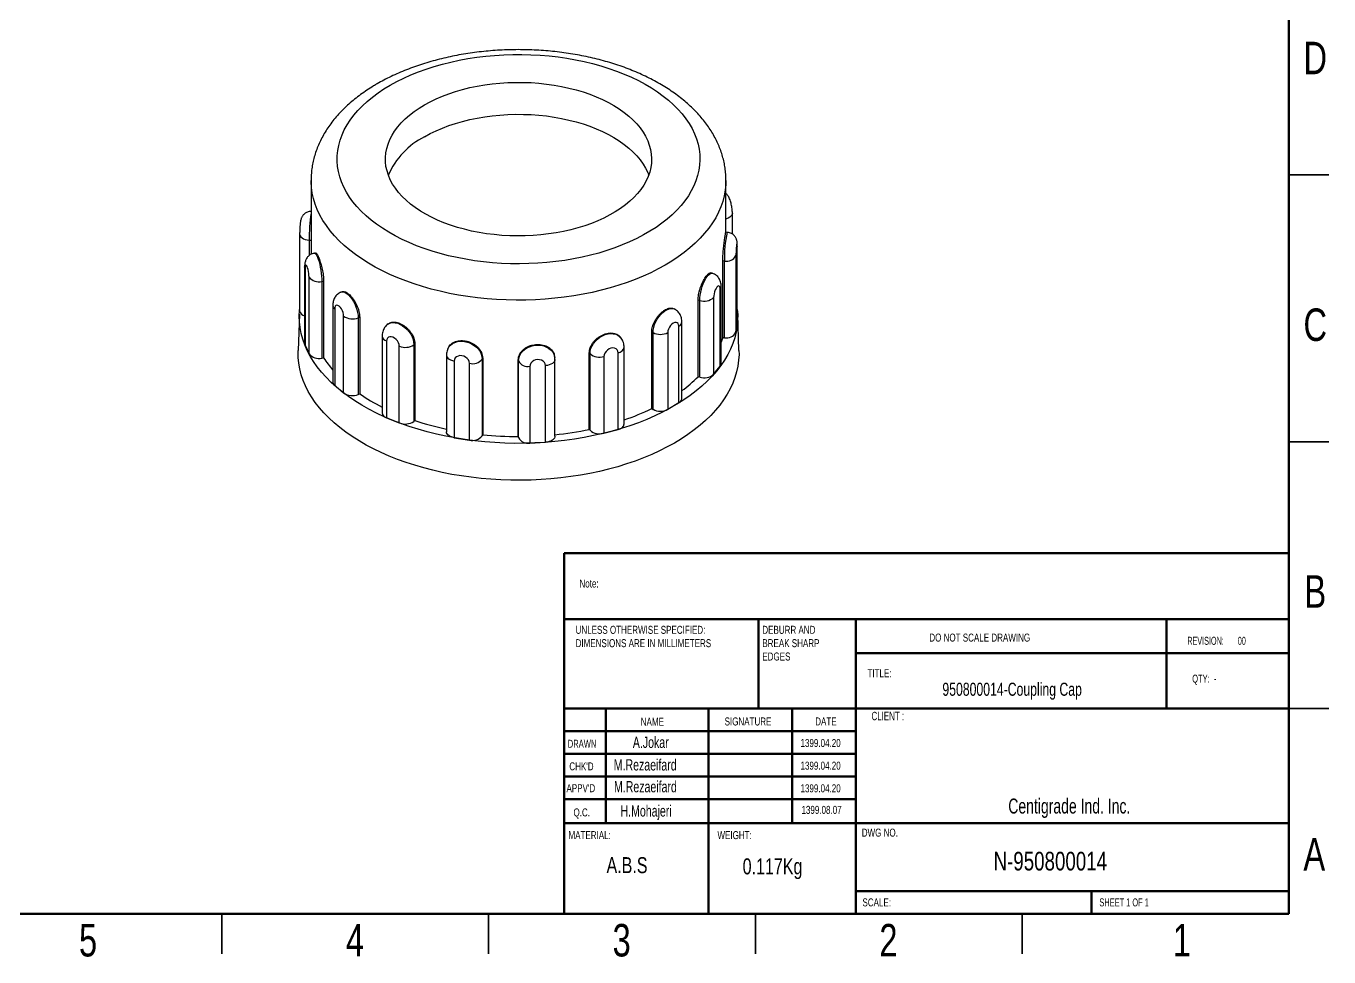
# Model space of a CAD drawing. Header units: millimetres. Extents: x 1664 to 1961, y 613 to 823.
# Drawn here: x 1786.6 to 1961.4, y 612.6 to 737.5 of the extents above; entities that cross this region are included whole.
import ezdxf

# ---------------------------------------------------------------- set-up
doc = ezdxf.new("R2010")
doc.units = ezdxf.units.MM
doc.styles.add('SLDTEXTSTYLE0', font='TXT', dxfattribs={"width": 0.75})
doc.styles.add('SLDTEXTSTYLE1', font='TXT', dxfattribs={"width": 0.686449})
doc.styles.add('SLDTEXTSTYLE2', font='TXT', dxfattribs={"width": 0.652778})
doc.styles.add('SLDTEXTSTYLE3', font='TXT', dxfattribs={"width": 0.692308})
doc.styles.add('SLDTEXTSTYLE4', font='TXT', dxfattribs={"width": 0.7})
doc.styles.add('SLDTEXTSTYLE5', font='TXT', dxfattribs={"width": 0.678571})

# ---------------------------------------------------------------- blocks, each defined once
blk = doc.blocks.new('SW_NOTE_62')
at = {"color": 0, "linetype": 'Continuous', "lineweight": 0, "char_height": 1.5, "attachment_point": 1, "style": 'SLDTEXTSTYLE0'}
for s, insert in [('UNLESS OTHERWISE SPECIFIED:', (0, 1.93)), ('DIMENSIONS ARE IN MILLIMETERS', (0, -0.57))]:
    blk.add_mtext(s, dxfattribs=dict(at, insert=insert))
blk = doc.blocks.new('SW_NOTE_63')
at = {"color": 0, "linetype": 'Continuous', "lineweight": 0, "char_height": 1.5, "attachment_point": 1, "style": 'SLDTEXTSTYLE0'}
for s, insert in [('DEBURR AND', (0, 1.93)), ('BREAK SHARP', (0, -0.57)), ('EDGES', (0, -3.07))]:
    blk.add_mtext(s, dxfattribs=dict(at, insert=insert))

msp = doc.modelspace()

# ---------------------------------------------------------------- linework, layer by layer
at = {"color": 7, "linetype": 'Continuous', "lineweight": 70}
for p, q in [((1955.99, 816.66), (1955.99, 618.42)), ((1955.99, 618.42), (1669.73, 618.42))]:
    msp.add_line(p, q, dxfattribs=at)
at = {"linetype": 'Continuous', "lineweight": 25}
for p, q in [((1824.83, 716.8), (1824.83, 709.06)), ((1880.48, 709.85), (1880.48, 716.8)), ((1881.34, 709.61), (1881.34, 712.4)), ((1823.3, 709.61), (1823.3, 699.32)), ((1880.64, 709.84), (1880.46, 709.85)), ((1824.58, 708.8), (1824.83, 708.79)), ((1824.58, 708.8), (1824.58, 706.74)), ((1824.83, 708.79), (1824.83, 706.9)), ((1882, 697.71), (1882, 708)), ((1882, 708), (1882, 707.93)), ((1882, 697.64), (1882, 707.93)), ((1825.44, 707.07), (1825.27, 707.05)), ((1881.82, 706.72), (1881.82, 696.43)), ((1823.97, 705.21), (1823.97, 694.92)), ((1824.02, 705), (1824.02, 694.71)), ((1878.64, 704.35), (1878.47, 704.39)), ((1880.05, 695.71), (1880.05, 706)), ((1880.3, 705.99), (1880.05, 706)), ((1880.3, 695.7), (1880.3, 705.99)), ((1824.56, 693.54), (1824.56, 703.83)), ((1826.28, 703.26), (1826.52, 703.3)), ((1826.28, 703.26), (1826.28, 692.97)), ((1826.52, 703.3), (1826.52, 693.01)), ((1879.84, 692.24), (1879.84, 702.53)), ((1828.98, 701.88), (1828.83, 701.81)), ((1878.82, 701.09), (1878.82, 690.8)), ((1879.71, 691.9), (1879.71, 702.19)), ((1827.74, 700.04), (1827.74, 689.75)), ((1828, 699.58), (1828, 689.29)), ((1873.65, 699.51), (1873.52, 699.59)), ((1876.74, 690.47), (1876.74, 700.76)), ((1876.96, 700.7), (1876.74, 700.76)), ((1876.96, 690.41), (1876.96, 700.7)), ((1823.26, 698.87), (1823.09, 694.01)), ((1829.2, 688.29), (1829.2, 698.58)), ((1831.15, 698.38), (1831.35, 698.47)), ((1831.15, 698.38), (1831.15, 688.1)), ((1831.35, 698.47), (1831.35, 688.18)), ((1835.17, 697.57), (1835.06, 697.47)), ((1874.57, 687.53), (1874.57, 697.82)), ((1881.82, 696.43), (1882, 697.64)), ((1882, 697.71), (1882, 697.64)), ((1882.22, 694.01), (1882.05, 698.87)), ((1834.35, 695.93), (1834.35, 685.64)), ((1866.38, 695.71), (1866.29, 695.83)), ((1870.52, 686.2), (1870.52, 696.49)), ((1870.7, 696.39), (1870.52, 696.49)), ((1870.7, 686.1), (1870.7, 696.39)), ((1872.68, 696.39), (1872.68, 686.1)), ((1874.16, 686.96), (1874.16, 697.24)), ((1880.3, 695.7), (1880.05, 695.71)), ((1824.02, 694.71), (1824.56, 693.54)), ((1834.95, 695.26), (1834.95, 684.98)), ((1836.67, 684.28), (1836.67, 694.57)), ((1838.62, 694.77), (1838.76, 694.88)), ((1838.62, 694.77), (1838.62, 684.48)), ((1838.76, 694.88), (1838.76, 684.6)), ((1843.25, 694.37), (1843.19, 694.24)), ((1866.82, 684.14), (1866.82, 694.43)), ((1826.28, 692.97), (1826.52, 693.01)), ((1843, 693.37), (1843, 683.08)), ((1844.04, 692.58), (1844.04, 682.3)), ((1846.07, 681.98), (1846.07, 692.27)), ((1847.78, 692.84), (1847.85, 692.98)), ((1847.78, 692.84), (1847.78, 682.55)), ((1847.85, 692.98), (1847.85, 682.69)), ((1852.63, 682.45), (1852.63, 692.74)), ((1852.65, 692.6), (1852.63, 692.74)), ((1852.65, 682.31), (1852.65, 692.6)), ((1857.51, 693.09), (1857.49, 693.23)), ((1857.54, 692.77), (1857.52, 693.07)), ((1857.54, 682.48), (1857.54, 692.77)), ((1862.15, 683.41), (1862.15, 693.7)), ((1862.25, 693.57), (1862.15, 693.7)), ((1862.25, 683.29), (1862.25, 693.57)), ((1864.11, 693.18), (1864.11, 682.89)), ((1866.02, 683.41), (1866.02, 693.69)), ((1854.17, 691.86), (1854.17, 681.57)), ((1856.26, 681.68), (1856.26, 691.97)), ((1876.96, 690.41), (1876.74, 690.47)), ((1878.82, 690.8), (1879.71, 691.9)), ((1828, 689.29), (1829.2, 688.29)), ((1831.15, 688.1), (1831.35, 688.18)), ((1874.16, 686.96), (1872.68, 686.1)), ((1870.52, 686.2), (1870.7, 686.1)), ((1834.95, 684.98), (1836.67, 684.28)), ((1838.62, 684.48), (1838.76, 684.6)), ((1862.25, 683.29), (1862.15, 683.41)), ((1864.11, 682.89), (1866.02, 683.41)), ((1844.04, 682.3), (1846.07, 681.98)), ((1847.78, 682.55), (1847.85, 682.69)), ((1852.65, 682.31), (1852.63, 682.45)), ((1854.17, 681.57), (1856.26, 681.68))]:
    msp.add_line(p, q, dxfattribs=at)
at = {"color": 7, "linetype": 'Continuous', "lineweight": 35}
for p, q in [((1961.36, 717.54), (1955.99, 717.54)), ((1955.99, 717.54), (1961.36, 717.54)), ((1955.99, 681.76), (1961.36, 681.76)), ((1955.99, 645.97), (1961.36, 645.97)), ((1812.86, 613.05), (1812.86, 618.42)), ((1812.86, 618.42), (1812.86, 613.05)), ((1848.64, 618.42), (1848.64, 613.05)), ((1884.42, 618.42), (1884.42, 613.05)), ((1920.21, 618.42), (1920.21, 613.05))]:
    msp.add_line(p, q, dxfattribs=at)
at = {"color": 7, "linetype": 'Continuous', "lineweight": 50}
for p, q in [((1858.8, 666.8), (1955.99, 666.8)), ((1858.8, 666.8), (1858.8, 657.96)), ((1858.8, 657.96), (1955.99, 657.96)), ((1858.8, 657.96), (1858.8, 618.6)), ((1884.85, 657.96), (1884.85, 645.97)), ((1897.88, 657.96), (1897.88, 618.42)), ((1939.59, 645.97), (1939.59, 657.96)), ((1955.99, 653.4), (1897.88, 653.4)), ((1955.99, 645.97), (1858.8, 645.97)), ((1864.38, 645.97), (1864.38, 630.59)), ((1878.12, 645.97), (1878.12, 618.6)), ((1889.37, 645.97), (1889.37, 630.59)), ((1897.88, 618.6), (1897.88, 645.97)), ((1897.88, 642.93), (1858.8, 642.93)), ((1897.88, 639.89), (1858.8, 639.89)), ((1897.88, 636.85), (1858.8, 636.85)), ((1897.88, 633.81), (1858.8, 633.81)), ((1866.25, 630.59), (1858.8, 630.59)), ((1866.25, 630.59), (1955.99, 630.59)), ((1897.88, 621.46), (1955.99, 621.46)), ((1929.51, 618.42), (1929.51, 621.46))]:
    msp.add_line(p, q, dxfattribs=at)
at = {"linetype": 'Continuous', "lineweight": 25, "flags": 128}
for points in [[(1835.45, 729.59), (1836.34, 730.08), (1837.27, 730.54), (1838.23, 730.97), (1839.23, 731.38), (1840.27, 731.75), (1841.34, 732.09), (1842.44, 732.41), (1843.56, 732.69), (1844.7, 732.93), (1845.87, 733.15), (1847.05, 733.33), (1848.25, 733.47), (1849.45, 733.58), (1850.67, 733.66), (1851.89, 733.7), (1853.11, 733.7), (1854.33, 733.67), (1855.55, 733.61), (1856.76, 733.5), (1857.96, 733.37), (1859.15, 733.2), (1860.32, 732.99), (1861.47, 732.75), (1862.59, 732.48), (1863.7, 732.17), (1864.77, 731.84), (1865.82, 731.47), (1866.83, 731.07), (1867.8, 730.65), (1868.74, 730.2), (1869.64, 729.72), (1870.49, 729.21), (1871.3, 728.68), (1872.06, 728.13), (1872.77, 727.56), (1873.43, 726.96), (1874.04, 726.35), (1874.6, 725.72), (1875.1, 725.08), (1875.54, 724.42), (1875.93, 723.75), (1876.25, 723.07), (1876.52, 722.38), (1876.73, 721.68), (1876.87, 720.98), (1876.96, 720.28), (1876.98, 719.57), (1876.94, 718.87), (1876.84, 718.17), (1876.68, 717.47), (1876.46, 716.77), (1876.18, 716.08), (1875.83, 715.41), (1875.44, 714.74), (1874.98, 714.09), (1874.46, 713.45), (1873.9, 712.82), (1873.27, 712.21), (1872.6, 711.62), (1871.87, 711.06), (1871.1, 710.51), (1870.28, 709.99), (1869.42, 709.49), (1868.51, 709.01), (1867.56, 708.57), (1866.58, 708.15), (1865.56, 707.76), (1864.51, 707.4), (1863.42, 707.07), (1862.31, 706.77), (1861.18, 706.51), (1860.02, 706.28), (1858.85, 706.08), (1857.66, 705.92), (1856.46, 705.79), (1855.25, 705.7), (1854.03, 705.64), (1852.81, 705.62), (1851.58, 705.63), (1850.36, 705.68), (1849.15, 705.77), (1847.95, 705.89), (1846.75, 706.04), (1845.57, 706.23), (1844.41, 706.45), (1843.27, 706.71), (1842.16, 706.99), (1841.07, 707.31), (1840.01, 707.67), (1838.98, 708.05), (1837.99, 708.46), (1837.03, 708.9), (1836.11, 709.37), (1835.24, 709.86), (1834.41, 710.38), (1833.62, 710.92), (1832.88, 711.48), (1832.2, 712.06), (1831.56, 712.67), (1830.98, 713.29), (1830.45, 713.92), (1829.98, 714.58), (1829.57, 715.24), (1829.21, 715.91), (1828.91, 716.6), (1828.68, 717.29), (1828.5, 717.99), (1828.39, 718.69), (1828.33, 719.4), (1828.34, 720.1), (1828.41, 720.81), (1828.54, 721.51), (1828.73, 722.21), (1828.98, 722.9), (1829.29, 723.58), (1829.66, 724.25), (1830.09, 724.91), (1830.58, 725.56), (1831.12, 726.19), (1831.72, 726.81), (1832.36, 727.41), (1833.06, 727.99), (1833.81, 728.55), (1834.61, 729.08), (1835.45, 729.59)], [(1840.03, 726.95), (1840.79, 727.36), (1841.6, 727.75), (1842.44, 728.11), (1843.32, 728.44), (1844.22, 728.75), (1845.16, 729.02), (1846.13, 729.25), (1847.11, 729.46), (1848.12, 729.63), (1849.14, 729.77), (1850.17, 729.87), (1851.21, 729.93), (1852.26, 729.96), (1853.31, 729.96), (1854.35, 729.92), (1855.39, 729.84), (1856.42, 729.73), (1857.44, 729.59), (1858.44, 729.41), (1859.42, 729.2), (1860.38, 728.95), (1861.31, 728.67), (1862.21, 728.36), (1863.08, 728.03), (1863.91, 727.66), (1864.71, 727.26), (1865.46, 726.84), (1866.17, 726.39), (1866.83, 725.93), (1867.44, 725.43), (1868, 724.92), (1868.51, 724.39), (1868.96, 723.85), (1869.36, 723.29), (1869.7, 722.72), (1869.98, 722.13), (1870.2, 721.54), (1870.36, 720.95), (1870.46, 720.34), (1870.5, 719.74), (1870.48, 719.13), (1870.4, 718.53), (1870.25, 717.93), (1870.04, 717.34), (1869.78, 716.75), (1869.45, 716.18), (1869.07, 715.61), (1868.63, 715.07), (1868.13, 714.53), (1867.59, 714.02), (1866.99, 713.52), (1866.34, 713.05), (1865.64, 712.59), (1864.9, 712.17), (1864.12, 711.76), (1863.29, 711.39), (1862.43, 711.04), (1861.54, 710.73), (1860.62, 710.44), (1859.67, 710.19), (1858.69, 709.97), (1857.69, 709.78), (1856.68, 709.62), (1855.65, 709.5), (1854.61, 709.42), (1853.57, 709.37), (1852.52, 709.36), (1851.48, 709.38), (1850.43, 709.44), (1849.4, 709.53), (1848.37, 709.66), (1847.36, 709.82), (1846.37, 710.02), (1845.4, 710.25), (1844.46, 710.51), (1843.54, 710.8), (1842.66, 711.13), (1841.8, 711.48), (1840.99, 711.86), (1840.22, 712.27), (1839.49, 712.7), (1838.8, 713.16), (1838.17, 713.64), (1837.58, 714.14), (1837.04, 714.66), (1836.56, 715.2), (1836.14, 715.75), (1835.77, 716.32), (1835.46, 716.9), (1835.21, 717.49), (1835.02, 718.08), (1834.88, 718.68), (1834.82, 719.28), (1834.81, 719.89), (1834.86, 720.49), (1834.98, 721.09), (1835.15, 721.69), (1835.39, 722.28), (1835.69, 722.86), (1836.04, 723.43), (1836.45, 723.99), (1836.92, 724.53), (1837.44, 725.05), (1838.02, 725.56), (1838.64, 726.04), (1839.31, 726.51), (1840.03, 726.95)], [(1840.03, 722.66), (1840.79, 723.08), (1841.6, 723.47), (1842.44, 723.83), (1843.32, 724.16), (1844.22, 724.46), (1845.16, 724.73), (1846.13, 724.97), (1847.11, 725.17), (1848.12, 725.34), (1849.14, 725.48), (1850.17, 725.58), (1851.21, 725.65), (1852.26, 725.68), (1853.31, 725.67), (1854.35, 725.63), (1855.39, 725.56), (1856.42, 725.45), (1857.44, 725.3), (1858.44, 725.12), (1859.42, 724.91), (1860.38, 724.66), (1861.31, 724.39), (1862.21, 724.08), (1863.08, 723.74), (1863.91, 723.37), (1864.71, 722.98), (1865.46, 722.55), (1866.17, 722.11), (1866.83, 721.64), (1867.44, 721.15), (1868, 720.64), (1868.51, 720.11), (1868.96, 719.56), (1869.36, 719), (1869.7, 718.43), (1869.98, 717.85), (1870.11, 717.52)], [(1880.48, 716.81), (1880.46, 716.24), (1880.39, 715.49), (1880.25, 714.74), (1880.05, 713.99), (1879.79, 713.26), (1879.47, 712.53), (1879.1, 711.81), (1878.66, 711.1), (1878.17, 710.4), (1877.62, 709.71), (1877.02, 709.05), (1876.36, 708.4), (1875.65, 707.76), (1874.89, 707.15), (1874.08, 706.56), (1873.23, 705.99), (1872.33, 705.45), (1871.39, 704.93), (1870.4, 704.43), (1869.38, 703.97), (1868.32, 703.53), (1867.22, 703.12), (1866.09, 702.74), (1864.94, 702.39), (1863.75, 702.07), (1862.54, 701.79), (1861.31, 701.54), (1860.07, 701.32), (1858.8, 701.14), (1857.52, 700.99), (1856.23, 700.87), (1854.93, 700.8), (1853.63, 700.75), (1852.33, 700.74), (1851.02, 700.77), (1849.72, 700.83), (1848.43, 700.93), (1847.15, 701.06), (1845.87, 701.23), (1844.62, 701.43), (1843.38, 701.66), (1842.16, 701.93), (1840.96, 702.23), (1839.79, 702.56), (1838.65, 702.93), (1837.54, 703.32), (1836.46, 703.74), (1835.41, 704.2), (1834.41, 704.68), (1833.45, 705.18), (1832.52, 705.72), (1831.64, 706.27), (1830.81, 706.85), (1830.03, 707.45), (1829.29, 708.08), (1828.61, 708.72), (1827.98, 709.38), (1827.41, 710.05), (1826.88, 710.74), (1826.42, 711.45), (1826.01, 712.16), (1825.67, 712.89), (1825.38, 713.62), (1825.15, 714.37), (1824.98, 715.11), (1824.88, 715.86), (1824.83, 716.62), (1824.83, 716.81)], [(1881.34, 712.4), (1881.33, 712.29), (1881.26, 712.14), (1881.15, 711.99), (1880.99, 711.86), (1880.79, 711.75), (1880.56, 711.67), (1880.48, 711.65)], [(1823.3, 709.61), (1823.31, 709.52), (1823.37, 709.36), (1823.48, 709.22), (1823.63, 709.09), (1823.83, 708.98), (1824.06, 708.89), (1824.31, 708.83), (1824.58, 708.8)], [(1882, 707.93), (1882, 708.13), (1881.99, 708.28), (1881.97, 708.36), (1881.95, 708.37), (1881.93, 708.31), (1881.91, 708.18), (1881.88, 708), (1881.86, 707.77), (1881.84, 707.5), (1881.83, 707.23), (1881.82, 706.96), (1881.82, 706.72)], [(1825.27, 707.05), (1825.29, 707.05), (1825.39, 707), (1825.49, 706.9), (1825.59, 706.73), (1825.69, 706.51), (1825.8, 706.23), (1825.9, 705.91), (1825.99, 705.55), (1826.07, 705.17), (1826.14, 704.77), (1826.2, 704.37), (1826.24, 703.98), (1826.27, 703.61), (1826.28, 703.26)], [(1824.02, 705), (1823.97, 705.16), (1823.97, 705.21)], [(1824.56, 703.83), (1824.55, 704.07), (1824.52, 704.34), (1824.48, 704.61), (1824.43, 704.86), (1824.36, 705.09), (1824.29, 705.27), (1824.22, 705.39), (1824.15, 705.45), (1824.1, 705.44), (1824.05, 705.35), (1824.03, 705.2), (1824.02, 705)], [(1876.96, 700.7), (1876.98, 701.04), (1877.02, 701.42), (1877.09, 701.8), (1877.18, 702.2), (1877.3, 702.58), (1877.43, 702.95), (1877.58, 703.3), (1877.74, 703.6), (1877.91, 703.87), (1878.08, 704.08), (1878.25, 704.23), (1878.41, 704.33), (1878.56, 704.36), (1878.64, 704.35)], [(1879.71, 702.19), (1879.7, 702.39), (1879.65, 702.54), (1879.58, 702.63), (1879.49, 702.66), (1879.38, 702.61), (1879.27, 702.5), (1879.15, 702.32), (1879.05, 702.11), (1878.95, 701.86), (1878.88, 701.59), (1878.84, 701.33), (1878.82, 701.09)], [(1828.83, 701.81), (1828.98, 701.85), (1829.18, 701.84), (1829.4, 701.77), (1829.63, 701.63), (1829.86, 701.44), (1830.09, 701.2), (1830.31, 700.91), (1830.51, 700.58), (1830.7, 700.23), (1830.85, 699.86), (1830.98, 699.48), (1831.08, 699.1), (1831.13, 698.73), (1831.15, 698.38)], [(1882, 699.5), (1882.05, 698.81), (1882.04, 698.03), (1881.97, 697.25), (1881.84, 696.48), (1881.65, 695.71), (1881.39, 694.94), (1881.08, 694.18), (1880.71, 693.44), (1880.27, 692.7), (1879.78, 691.97), (1879.24, 691.26), (1878.63, 690.57), (1877.97, 689.89), (1877.26, 689.23), (1876.5, 688.59), (1875.68, 687.96), (1874.82, 687.37), (1873.91, 686.79), (1872.96, 686.24), (1871.96, 685.72), (1870.93, 685.22), (1869.85, 684.75), (1868.74, 684.31), (1867.6, 683.9), (1866.42, 683.52), (1865.21, 683.17), (1863.98, 682.85), (1862.73, 682.57), (1861.45, 682.32), (1860.15, 682.1), (1858.84, 681.92), (1857.52, 681.78), (1856.18, 681.66), (1854.84, 681.59), (1853.5, 681.55), (1852.15, 681.54), (1850.8, 681.58), (1849.46, 681.64), (1848.12, 681.74), (1846.79, 681.88), (1845.48, 682.05), (1844.18, 682.26), (1842.9, 682.5), (1841.64, 682.78), (1840.4, 683.09), (1839.19, 683.43), (1838, 683.8), (1836.85, 684.2), (1835.73, 684.64), (1834.64, 685.1), (1833.6, 685.59), (1832.59, 686.11), (1831.63, 686.65), (1830.71, 687.22), (1829.83, 687.81), (1829.01, 688.43), (1828.23, 689.06), (1827.51, 689.72), (1826.84, 690.4), (1826.22, 691.09), (1825.66, 691.8), (1825.15, 692.52), (1824.7, 693.25), (1824.31, 694), (1823.99, 694.75), (1823.72, 695.51), (1823.51, 696.28), (1823.36, 697.06), (1823.28, 697.83), (1823.25, 698.61), (1823.29, 699.39), (1823.3, 699.5)], [(1829.2, 698.58), (1829.18, 698.82), (1829.12, 699.08), (1829.03, 699.33), (1828.9, 699.57), (1828.76, 699.78), (1828.6, 699.94), (1828.44, 700.04), (1828.3, 700.07), (1828.17, 700.04), (1828.08, 699.94), (1828.02, 699.78), (1828, 699.58)], [(1870.7, 696.39), (1870.72, 696.73), (1870.79, 697.09), (1870.9, 697.46), (1871.06, 697.83), (1871.25, 698.18), (1871.48, 698.51), (1871.73, 698.82), (1872, 699.08), (1872.28, 699.3), (1872.57, 699.46), (1872.85, 699.57), (1873.12, 699.62), (1873.38, 699.61), (1873.6, 699.54), (1873.65, 699.51)], [(1835.05, 697.47), (1835.25, 697.6), (1835.52, 697.7), (1835.81, 697.74), (1836.12, 697.72), (1836.45, 697.64), (1836.78, 697.5), (1837.11, 697.32), (1837.42, 697.08), (1837.71, 696.81), (1837.97, 696.5), (1838.2, 696.17), (1838.38, 695.82), (1838.51, 695.46), (1838.59, 695.11), (1838.62, 694.77)], [(1874.16, 697.24), (1874.13, 697.45), (1874.06, 697.62), (1873.94, 697.72), (1873.79, 697.77), (1873.61, 697.75), (1873.42, 697.67), (1873.23, 697.53), (1873.05, 697.34), (1872.89, 697.12), (1872.77, 696.87), (1872.7, 696.62), (1872.68, 696.39)], [(1836.67, 694.57), (1836.64, 694.8), (1836.56, 695.04), (1836.42, 695.28), (1836.24, 695.48), (1836.03, 695.65), (1835.81, 695.77), (1835.59, 695.83), (1835.38, 695.83), (1835.2, 695.77), (1835.07, 695.65), (1834.98, 695.47), (1834.95, 695.26)], [(1862.25, 693.57), (1862.28, 693.91), (1862.37, 694.26), (1862.52, 694.6), (1862.72, 694.93), (1862.97, 695.24), (1863.26, 695.52), (1863.58, 695.76), (1863.93, 695.96), (1864.29, 696.12), (1864.66, 696.21), (1865.02, 696.26), (1865.36, 696.24), (1865.69, 696.17), (1865.98, 696.05), (1866.22, 695.87), (1866.37, 695.72)], [(1880.05, 695.71), (1879.94, 695.37), (1879.84, 695.1)], [(1882.22, 694.01), (1882.23, 693.46), (1882.18, 692.68), (1882.07, 691.91), (1881.91, 691.14), (1881.68, 690.37), (1881.39, 689.61), (1881.04, 688.86), (1880.63, 688.12), (1880.17, 687.39), (1879.64, 686.68), (1879.07, 685.97), (1878.43, 685.29), (1877.75, 684.62), (1877.01, 683.97), (1876.22, 683.34), (1875.38, 682.73), (1874.5, 682.15), (1873.57, 681.58), (1872.59, 681.05), (1871.58, 680.54), (1870.52, 680.05), (1869.43, 679.6), (1868.31, 679.17), (1867.15, 678.77), (1865.96, 678.41), (1864.74, 678.07), (1863.5, 677.77), (1862.24, 677.5), (1860.96, 677.27), (1859.66, 677.07), (1858.34, 676.9), (1857.01, 676.77), (1855.68, 676.67), (1854.34, 676.61), (1852.99, 676.58), (1851.64, 676.59), (1850.3, 676.64), (1848.96, 676.72), (1847.63, 676.83), (1846.31, 676.98), (1845, 677.16), (1843.71, 677.38), (1842.43, 677.63), (1841.18, 677.92), (1839.95, 678.24), (1838.75, 678.59), (1837.58, 678.97), (1836.43, 679.38), (1835.32, 679.82), (1834.25, 680.29), (1833.22, 680.79), (1832.22, 681.31), (1831.27, 681.86), (1830.36, 682.44), (1829.5, 683.03), (1828.69, 683.65), (1827.92, 684.29), (1827.21, 684.95), (1826.55, 685.63), (1825.95, 686.32), (1825.39, 687.03), (1824.9, 687.76), (1824.46, 688.49), (1824.09, 689.24), (1823.77, 689.99), (1823.51, 690.75), (1823.31, 691.52), (1823.17, 692.3), (1823.1, 693.07), (1823.08, 693.85), (1823.09, 694.01)], [(1824.02, 694.71), (1823.97, 694.87), (1823.97, 694.92)], [(1843.19, 694.23), (1843.33, 694.48), (1843.55, 694.73), (1843.81, 694.93), (1844.12, 695.08), (1844.47, 695.19), (1844.83, 695.24), (1845.22, 695.23), (1845.61, 695.17), (1846, 695.06), (1846.37, 694.89), (1846.71, 694.68), (1847.02, 694.43), (1847.28, 694.15), (1847.5, 693.84), (1847.65, 693.51), (1847.75, 693.18), (1847.78, 692.84)], [(1852.65, 692.6), (1852.68, 692.93), (1852.78, 693.25), (1852.94, 693.56), (1853.16, 693.85), (1853.44, 694.11), (1853.76, 694.33), (1854.11, 694.5), (1854.49, 694.63), (1854.89, 694.7), (1855.29, 694.72), (1855.69, 694.69), (1856.07, 694.6), (1856.43, 694.46), (1856.74, 694.28), (1857.02, 694.05), (1857.24, 693.78), (1857.4, 693.49), (1857.5, 693.17), (1857.52, 693.07)], [(1866.02, 693.69), (1865.98, 693.91), (1865.89, 694.09), (1865.74, 694.23), (1865.54, 694.31), (1865.31, 694.33), (1865.06, 694.3), (1864.82, 694.2), (1864.59, 694.05), (1864.39, 693.86), (1864.24, 693.65), (1864.14, 693.41), (1864.11, 693.18)], [(1843, 693.37), (1843.01, 693.26), (1843.08, 693.11), (1843.19, 692.96), (1843.35, 692.83), (1843.55, 692.72), (1843.78, 692.64), (1844.04, 692.58)], [(1846.07, 692.27), (1846.03, 692.5), (1845.93, 692.72), (1845.77, 692.92), (1845.56, 693.09), (1845.32, 693.22), (1845.05, 693.29), (1844.79, 693.3), (1844.55, 693.25), (1844.34, 693.15), (1844.18, 692.99), (1844.07, 692.8), (1844.04, 692.58)], [(1856.26, 691.97), (1856.22, 692.19), (1856.12, 692.39), (1855.95, 692.56), (1855.74, 692.68), (1855.48, 692.76), (1855.21, 692.77), (1854.94, 692.73), (1854.69, 692.63), (1854.47, 692.48), (1854.31, 692.3), (1854.2, 692.09), (1854.17, 691.86)], [(1857.54, 692.77), (1857.53, 692.68), (1857.47, 692.53), (1857.36, 692.38), (1857.21, 692.25), (1857.01, 692.14), (1856.78, 692.06), (1856.53, 692), (1856.26, 691.97)], [(1844.04, 682.3), (1843.78, 682.35), (1843.55, 682.44), (1843.35, 682.54), (1843.19, 682.67), (1843.08, 682.82), (1843.01, 682.97), (1843, 683.08)], [(1857.54, 682.48), (1857.53, 682.4), (1857.47, 682.24), (1857.36, 682.1), (1857.21, 681.97), (1857.01, 681.85), (1856.78, 681.77), (1856.53, 681.71), (1856.26, 681.68)]]:
    msp.add_lwpolyline(points, dxfattribs=at)
at = {"linetype": 'Continuous', "lineweight": 25}
for centre, radius, start, end in [((1844.8, 713.33), 10.48, 117.0565, 156.4477), ((1849.25, 708.92), 24.67, 171.8778, 180.282), ((1894.36, 706.7), 14.08, 167.1019, 182.9057), ((1880.58, 707.33), 1.37, 258.0497, 333.6416), ((1825.86, 704.87), 1.66, 218.6096, 284.5243), ((1879.31, 702.54), 0.53, 318.8165, 359.5588), ((1877.55, 702.52), 1.91, 252.1018, 311.6304), ((1824.14, 699.46), 0.852, 189.8432, 258.2894), ((1828.34, 700.06), 0.595, 182.2954, 234.9738), ((1830.36, 700.32), 2.09, 236.2195, 292.1561), ((1873.87, 697.89), 0.704, 294.3819, 354.2226), ((1835.14, 696.04), 0.796, 187.987, 256.1103), ((1871.69, 698.3), 2.15, 242.6097, 297.3903), ((1880.58, 697.04), 1.37, 258.0497, 333.6416), ((1837.46, 696.5), 2.09, 247.8439, 303.7805), ((1865.92, 694.61), 0.921, 275.8753, 348.53), ((1825.86, 694.58), 1.66, 218.6096, 284.5243), ((1838.34, 700.53), 14.01, 212.4561, 220.8766), ((1846.48, 693.88), 1.66, 255.4757, 321.3904), ((1853.88, 693.21), 1.37, 206.3584, 281.9503), ((1863.52, 695), 1.91, 228.3696, 287.8982), ((1879.31, 692.25), 0.531, 318.8317, 359.152), ((1863.07, 704.27), 19.43, 306.305, 314.7237), ((1877.55, 692.23), 1.91, 252.1018, 311.6304), ((1828.34, 689.77), 0.595, 182.3116, 234.9728), ((1830.36, 690.03), 2.09, 236.2195, 292.1561), ((1845.99, 709.63), 25.97, 235.6953, 243.3771), ((1873.87, 687.6), 0.704, 294.3747, 354.3052), ((1835.14, 685.75), 0.796, 187.9729, 256.112), ((1856.19, 716.01), 33.08, 288.758, 295.6784), ((1871.69, 688.01), 2.15, 242.6097, 297.3903), ((1837.46, 686.22), 2.09, 247.8439, 303.7805), ((1851.25, 722.33), 39.75, 251.6865, 258.0195), ((1852.97, 727.41), 44.94, 275.8008, 281.7852), ((1865.92, 684.32), 0.921, 275.8825, 348.4808), ((1846.48, 683.59), 1.66, 255.4757, 321.3904), ((1852.64, 730.22), 47.76, 264.2356, 269.9817), ((1853.88, 682.92), 1.37, 206.3584, 281.9503), ((1863.52, 684.72), 1.91, 228.3696, 287.8982)]:
    msp.add_arc(centre, radius, start, end, dxfattribs=at)
for points, knots in [([(1880.47, 716.82), (1880.47, 717.03), (1880.47, 717.51), (1880.4, 718.26), (1880.27, 719.05), (1880.09, 719.84), (1879.85, 720.62), (1879.56, 721.39), (1879.22, 722.15), (1878.82, 722.91), (1878.37, 723.65), (1877.87, 724.37), (1877.31, 725.08), (1876.71, 725.78), (1876.05, 726.46), (1875.34, 727.11), (1874.58, 727.75), (1873.78, 728.36), (1872.94, 728.95), (1872.05, 729.51), (1871.13, 730.04), (1870.17, 730.55), (1869.17, 731.02), (1868.14, 731.47), (1867.09, 731.88), (1866, 732.27), (1864.89, 732.62), (1863.76, 732.94), (1862.61, 733.23), (1861.44, 733.48), (1860.25, 733.71), (1859.05, 733.9), (1857.84, 734.06), (1856.62, 734.18), (1855.39, 734.27), (1854.15, 734.33), (1852.92, 734.35), (1851.68, 734.34), (1850.45, 734.3), (1849.21, 734.22), (1847.99, 734.11), (1846.77, 733.97), (1845.57, 733.79), (1844.37, 733.58), (1843.2, 733.34), (1842.04, 733.07), (1840.9, 732.76), (1839.78, 732.42), (1838.68, 732.05), (1837.61, 731.65), (1836.57, 731.22), (1835.56, 730.75), (1834.6, 730.27), (1834, 729.93), (1833.7, 729.77)], [0, 0, 0, 0, 0.014299, 0.032054, 0.049823, 0.067646, 0.085558, 0.103592, 0.121776, 0.140133, 0.158676, 0.177414, 0.196344, 0.215457, 0.234736, 0.25416, 0.273704, 0.293342, 0.313049, 0.332801, 0.35258, 0.372369, 0.392151, 0.41192, 0.431669, 0.451395, 0.471096, 0.490772, 0.510423, 0.530052, 0.549659, 0.569247, 0.58882, 0.608379, 0.627927, 0.647469, 0.667006, 0.686543, 0.706081, 0.725624, 0.745174, 0.764735, 0.78431, 0.803902, 0.823515, 0.84315, 0.862811, 0.882501, 0.90222, 0.921971, 0.941754, 0.961568, 0.981411, 1, 1, 1, 1]), ([(1833.7, 729.77), (1833.54, 729.67), (1833.07, 729.39), (1832.32, 728.91), (1831.47, 728.32), (1830.66, 727.7), (1829.9, 727.05), (1829.18, 726.38), (1828.51, 725.69), (1827.9, 724.97), (1827.34, 724.24), (1826.83, 723.49), (1826.38, 722.72), (1825.99, 721.95), (1825.65, 721.16), (1825.37, 720.37), (1825.15, 719.57), (1824.99, 718.77), (1824.88, 717.97), (1824.83, 717.31), (1824.83, 716.93), (1824.84, 716.81)], [0, 0, 0, 0, 0.031049, 0.089089, 0.147158, 0.205169, 0.263061, 0.320763, 0.378194, 0.43527, 0.49191, 0.54804, 0.603606, 0.658575, 0.712938, 0.766716, 0.819955, 0.872723, 0.925104, 0.977199, 1, 1, 1, 1]), ([(1881.34, 712.4), (1881.34, 712.45), (1881.34, 712.59), (1881.32, 712.84), (1881.28, 713.15), (1881.23, 713.46), (1881.17, 713.76), (1881.08, 714.05), (1880.98, 714.33), (1880.87, 714.58), (1880.73, 714.79), (1880.61, 714.94), (1880.51, 715.02), (1880.48, 715.05)], [0, 0, 0, 0, 0.055453, 0.154826, 0.258012, 0.358534, 0.459901, 0.56528, 0.682026, 0.792064, 0.874233, 0.95723, 1, 1, 1, 1]), ([(1824.83, 712.65), (1824.79, 712.65), (1824.66, 712.66), (1824.46, 712.61), (1824.22, 712.52), (1824.03, 712.4), (1823.86, 712.26), (1823.73, 712.11), (1823.62, 711.95), (1823.55, 711.8), (1823.5, 711.66), (1823.46, 711.53), (1823.43, 711.39), (1823.4, 711.22), (1823.38, 711.02), (1823.35, 710.78), (1823.34, 710.52), (1823.32, 710.25), (1823.31, 709.99), (1823.3, 709.77), (1823.3, 709.65), (1823.3, 709.61)], [0, 0, 0, 0, 0.028399, 0.091767, 0.150973, 0.206613, 0.258935, 0.307974, 0.353581, 0.395393, 0.433564, 0.471333, 0.514605, 0.57712, 0.644295, 0.707027, 0.772631, 0.836406, 0.899805, 0.963634, 1, 1, 1, 1]), ([(1880.05, 706), (1880.05, 706.11), (1880.06, 706.35), (1880.07, 706.73), (1880.1, 707.14), (1880.14, 707.55), (1880.18, 707.96), (1880.23, 708.35), (1880.28, 708.72), (1880.32, 709.05), (1880.36, 709.33), (1880.4, 709.56), (1880.43, 709.73), (1880.45, 709.82), (1880.46, 709.86), (1880.46, 709.85), (1880.46, 709.85)], [0, 0, 0, 0, 0.075793, 0.153789, 0.229581, 0.30756, 0.383536, 0.461707, 0.537797, 0.616105, 0.691995, 0.770097, 0.845784, 0.923661, 0.999458, 1, 1, 1, 1]), ([(1882, 708), (1882, 708.04), (1882, 708.16), (1882, 708.34), (1881.98, 708.52), (1881.96, 708.7), (1881.91, 708.86), (1881.85, 709.03), (1881.74, 709.21), (1881.61, 709.39), (1881.43, 709.56), (1881.21, 709.7), (1880.97, 709.79), (1880.77, 709.84), (1880.66, 709.84), (1880.64, 709.84)], [0, 0, 0, 0, 0.050115, 0.155615, 0.257617, 0.328417, 0.387006, 0.454642, 0.529639, 0.610698, 0.697271, 0.78748, 0.879734, 0.973014, 1, 1, 1, 1]), ([(1824.83, 709.06), (1824.83, 709.05), (1824.83, 708.95), (1824.83, 708.86), (1824.83, 708.79)], [0, 0, 0, 0, 0.1667998, 1, 1, 1, 1]), ([(1825.27, 707.04), (1825.21, 707.03), (1825.06, 707.01), (1824.84, 706.92), (1824.63, 706.79), (1824.44, 706.63), (1824.29, 706.45), (1824.18, 706.26), (1824.09, 706.06), (1824.03, 705.85), (1823.99, 705.61), (1823.97, 705.4), (1823.97, 705.26), (1823.97, 705.21)], [0, 0, 0, 0, 0.066863, 0.171215, 0.269602, 0.363358, 0.453534, 0.541309, 0.628456, 0.718274, 0.817612, 0.940679, 1, 1, 1, 1]), ([(1825.44, 707.06), (1825.45, 707.07), (1825.48, 707.08), (1825.55, 707.03), (1825.64, 706.91), (1825.74, 706.73), (1825.85, 706.49), (1825.96, 706.19), (1826.07, 705.86), (1826.18, 705.49), (1826.28, 705.1), (1826.37, 704.7), (1826.44, 704.29), (1826.49, 703.89), (1826.51, 703.56), (1826.51, 703.37), (1826.52, 703.3)], [0, 0, 0, 0, 0.032297, 0.108981, 0.185664, 0.262146, 0.338628, 0.414897, 0.491167, 0.567542, 0.643918, 0.720554, 0.797189, 0.873836, 0.950481, 1, 1, 1, 1]), ([(1876.74, 700.76), (1876.74, 700.87), (1876.75, 701.11), (1876.8, 701.49), (1876.89, 701.88), (1877, 702.28), (1877.14, 702.67), (1877.29, 703.04), (1877.46, 703.38), (1877.64, 703.69), (1877.82, 703.95), (1877.99, 704.16), (1878.15, 704.31), (1878.31, 704.39), (1878.41, 704.41), (1878.46, 704.39), (1878.47, 704.38)], [0, 0, 0, 0, 0.075336, 0.150673, 0.226, 0.301328, 0.37684, 0.452351, 0.527987, 0.603621, 0.679057, 0.754492, 0.829718, 0.904945, 0.980275, 1, 1, 1, 1]), ([(1879.84, 702.53), (1879.84, 702.59), (1879.84, 702.77), (1879.8, 703.03), (1879.72, 703.32), (1879.61, 703.57), (1879.46, 703.8), (1879.28, 704), (1879.06, 704.17), (1878.84, 704.28), (1878.69, 704.32), (1878.63, 704.34)], [0, 0, 0, 0, 0.083739, 0.227251, 0.351348, 0.468454, 0.582803, 0.696169, 0.809309, 0.922512, 1, 1, 1, 1]), ([(1828.83, 701.81), (1828.79, 701.79), (1828.66, 701.75), (1828.46, 701.62), (1828.25, 701.43), (1828.07, 701.21), (1827.93, 700.97), (1827.83, 700.7), (1827.77, 700.42), (1827.75, 700.2), (1827.74, 700.07), (1827.74, 700.04)], [0, 0, 0, 0, 0.056412, 0.188011, 0.315273, 0.440113, 0.564577, 0.691093, 0.822653, 0.962561, 1, 1, 1, 1]), ([(1828.98, 701.87), (1829.03, 701.89), (1829.14, 701.92), (1829.33, 701.89), (1829.55, 701.81), (1829.78, 701.66), (1830.02, 701.45), (1830.26, 701.2), (1830.49, 700.9), (1830.71, 700.56), (1830.9, 700.2), (1831.07, 699.82), (1831.21, 699.44), (1831.3, 699.05), (1831.35, 698.73), (1831.35, 698.54), (1831.35, 698.47)], [0, 0, 0, 0, 0.066328, 0.140315, 0.214302, 0.288094, 0.361886, 0.435473, 0.509061, 0.58275, 0.65644, 0.730381, 0.804321, 0.878272, 0.952222, 1, 1, 1, 1]), ([(1870.52, 696.49), (1870.53, 696.6), (1870.54, 696.83), (1870.62, 697.2), (1870.75, 697.57), (1870.92, 697.94), (1871.14, 698.29), (1871.38, 698.62), (1871.65, 698.92), (1871.94, 699.18), (1872.23, 699.4), (1872.53, 699.56), (1872.81, 699.66), (1873.07, 699.7), (1873.31, 699.68), (1873.45, 699.62), (1873.52, 699.59)], [0, 0, 0, 0, 0.071405, 0.142811, 0.214207, 0.285605, 0.357176, 0.428748, 0.500437, 0.572124, 0.643624, 0.715123, 0.786423, 0.857725, 0.929125, 1, 1, 1, 1]), ([(1874.57, 697.82), (1874.57, 697.9), (1874.56, 698.09), (1874.51, 698.38), (1874.41, 698.67), (1874.26, 698.94), (1874.08, 699.18), (1873.88, 699.37), (1873.72, 699.46), (1873.65, 699.5)], [0, 0, 0, 0, 0.126123, 0.284734, 0.437842, 0.587213, 0.734256, 0.880065, 1, 1, 1, 1]), ([(1835.06, 697.46), (1835.04, 697.45), (1834.94, 697.38), (1834.79, 697.21), (1834.61, 696.95), (1834.48, 696.66), (1834.39, 696.36), (1834.36, 696.11), (1834.35, 695.97), (1834.35, 695.93)], [0, 0, 0, 0, 0.030185, 0.213208, 0.392966, 0.571155, 0.749677, 0.930449, 1, 1, 1, 1]), ([(1835.17, 697.56), (1835.24, 697.61), (1835.38, 697.71), (1835.64, 697.79), (1835.93, 697.82), (1836.25, 697.79), (1836.58, 697.7), (1836.92, 697.55), (1837.26, 697.35), (1837.58, 697.11), (1837.88, 696.83), (1838.15, 696.51), (1838.38, 696.17), (1838.56, 695.82), (1838.69, 695.46), (1838.75, 695.15), (1838.76, 694.96), (1838.76, 694.88)], [0, 0, 0, 0, 0.065047, 0.133592, 0.202249, 0.270906, 0.339382, 0.407858, 0.476143, 0.544429, 0.61281, 0.681191, 0.749805, 0.818419, 0.887042, 0.955664, 1, 1, 1, 1]), ([(1862.15, 693.7), (1862.15, 693.82), (1862.17, 694.04), (1862.27, 694.39), (1862.43, 694.73), (1862.64, 695.06), (1862.91, 695.37), (1863.21, 695.64), (1863.55, 695.88), (1863.92, 696.07), (1864.29, 696.22), (1864.67, 696.31), (1865.03, 696.35), (1865.38, 696.33), (1865.69, 696.25), (1865.97, 696.12), (1866.17, 695.97), (1866.25, 695.86), (1866.28, 695.82)], [0, 0, 0, 0, 0.064635, 0.129271, 0.193898, 0.258526, 0.323312, 0.388098, 0.45299, 0.517881, 0.582601, 0.647322, 0.711862, 0.776403, 0.841034, 0.905665, 0.970516, 1, 1, 1, 1]), ([(1866.82, 694.43), (1866.82, 694.53), (1866.81, 694.74), (1866.74, 695.07), (1866.6, 695.38), (1866.47, 695.6), (1866.38, 695.7), (1866.37, 695.72)], [0, 0, 0, 0, 0.210132, 0.463855, 0.712448, 0.955006, 1, 1, 1, 1]), ([(1843.19, 694.23), (1843.15, 694.14), (1843.07, 693.94), (1843.01, 693.65), (1843, 693.45), (1843, 693.37)], [0, 0, 0, 0, 0.341602, 0.715166, 1, 1, 1, 1]), ([(1843.26, 694.37), (1843.3, 694.46), (1843.4, 694.64), (1843.61, 694.86), (1843.88, 695.06), (1844.2, 695.2), (1844.55, 695.29), (1844.93, 695.33), (1845.32, 695.31), (1845.72, 695.24), (1846.12, 695.12), (1846.49, 694.95), (1846.84, 694.73), (1847.15, 694.48), (1847.41, 694.19), (1847.62, 693.87), (1847.76, 693.54), (1847.84, 693.24), (1847.84, 693.05), (1847.85, 692.98)], [0, 0, 0, 0, 0.055147, 0.115422, 0.175844, 0.236266, 0.296788, 0.357308, 0.417669, 0.47803, 0.538223, 0.598417, 0.658694, 0.718972, 0.779455, 0.839937, 0.900428, 0.960918, 1, 1, 1, 1]), ([(1852.63, 692.74), (1852.64, 692.85), (1852.65, 693.08), (1852.76, 693.4), (1852.93, 693.71), (1853.16, 694), (1853.44, 694.24), (1853.77, 694.45), (1854.14, 694.62), (1854.54, 694.74), (1854.95, 694.8), (1855.36, 694.81), (1855.76, 694.77), (1856.14, 694.68), (1856.5, 694.53), (1856.81, 694.34), (1857.07, 694.1), (1857.28, 693.83), (1857.43, 693.54), (1857.47, 693.33), (1857.49, 693.23)], [0, 0, 0, 0, 0.055726, 0.111453, 0.167173, 0.222893, 0.27875, 0.334606, 0.390554, 0.446501, 0.502301, 0.558101, 0.613745, 0.669391, 0.725113, 0.780836, 0.836749, 0.89266, 0.94858, 1, 1, 1, 1])]:
    msp.add_open_spline(points, degree=3, knots=knots, dxfattribs=at)

# ---------------------------------------------------------------- block references
at = {"color": 7, "linetype": 'Continuous', "lineweight": 0, "xscale": 0.7156582484296685, "yscale": 0.7156582484296685, "zscale": 0.7156582484296685}
for name, p in [('SW_NOTE_62', (1860.31, 655.68)), ('SW_NOTE_63', (1885.36, 655.68))]:
    msp.add_blockref(name, p, dxfattribs=at)

# ---------------------------------------------------------------- texts
at = {"color": 7, "linetype": 'Continuous', "lineweight": 0}
for s, insert, char_height, attachment_point, style in [('D', (1959.52, 735.41), 4.36, 2, 'SLDTEXTSTYLE0'), ('C', (1959.52, 699.63), 4.36, 2, 'SLDTEXTSTYLE0'), ('Note:', (1860.83, 663.27), 1.073, 1, 'SLDTEXTSTYLE0'), ('B', (1959.53, 663.85), 4.36, 2, 'SLDTEXTSTYLE0'), ('DO NOT SCALE DRAWING', (1907.76, 656.02), 1.0735, 1, 'SLDTEXTSTYLE0'), ('REVISION:       00', (1942.36, 655.59), 1.0735, 1, 'SLDTEXTSTYLE2'), ('TITLE:', (1899.46, 651.24), 1.073, 1, 'SLDTEXTSTYLE0'), ('QTY:  -', (1943.02, 650.51), 1.073, 1, 'SLDTEXTSTYLE5'), ('950800014-Coupling Cap', (1909.51, 649.43), 1.7534, 1, 'SLDTEXTSTYLE4'), ('CLIENT :', (1900, 645.53), 1.136, 1, 'SLDTEXTSTYLE4'), ('NAME', (1869.05, 644.72), 1.073, 1, 'SLDTEXTSTYLE0'), ('SIGNATURE', (1880.3, 644.77), 1.073, 1, 'SLDTEXTSTYLE0'), ('DATE', (1892.45, 644.77), 1.073, 1, 'SLDTEXTSTYLE0'), ('DRAWN', (1859.26, 641.78), 1.073, 1, 'SLDTEXTSTYLE1'), ('A.Jokar', (1867.99, 642.19), 1.515, 1, 'SLDTEXTSTYLE4'), ('1399.04.20', (1890.48, 641.88), 1.073, 1, 'SLDTEXTSTYLE0'), ("CHK'D", (1859.47, 638.75), 1.073, 1, 'SLDTEXTSTYLE0'), ('M.Rezaeifard', (1865.43, 639.17), 1.5148, 1, 'SLDTEXTSTYLE4'), ('1399.04.20', (1890.48, 638.84), 1.073, 1, 'SLDTEXTSTYLE0'), ('M.Rezaeifard', (1865.46, 636.24), 1.5148, 1, 'SLDTEXTSTYLE4'), ("APPV'D", (1859.09, 635.82), 1.073, 1, 'SLDTEXTSTYLE0'), ('1399.04.20', (1890.48, 635.8), 1.073, 1, 'SLDTEXTSTYLE0'), ('H.Mohajeri', (1866.34, 632.99), 1.515, 1, 'SLDTEXTSTYLE4'), ('1399.08.07', (1890.61, 632.91), 1.073, 1, 'SLDTEXTSTYLE0'), ('Centigrade Ind. Inc.', (1918.35, 633.89), 2.0038, 1, 'SLDTEXTSTYLE4'), ('Q.C.', (1860.03, 632.57), 1.073, 1, 'SLDTEXTSTYLE0'), ('MATERIAL:', (1859.36, 629.52), 1.073, 1, 'SLDTEXTSTYLE0'), ('WEIGHT:', (1879.34, 629.52), 1.072, 1, 'SLDTEXTSTYLE0'), ('DWG NO.', (1898.7, 629.86), 1.073, 1, 'SLDTEXTSTYLE0'), ('A', (1959.39, 628.6), 4.36, 2, 'SLDTEXTSTYLE0'), ('A.B.S', (1864.46, 626.03), 2.145, 1, 'SLDTEXTSTYLE0'), ('0.117Kg', (1882.72, 625.87), 2.145, 1, 'SLDTEXTSTYLE0'), ('N-950800014', (1916.37, 626.75), 2.5048, 1, 'SLDTEXTSTYLE0'), ('SCALE:', (1898.79, 620.5), 1.073, 1, 'SLDTEXTSTYLE0'), ('SHEET 1 OF 1', (1930.57, 620.5), 1.0735, 1, 'SLDTEXTSTYLE3'), ('5', (1794.92, 617.07), 4.36, 2, 'SLDTEXTSTYLE0'), ('4', (1830.71, 617.07), 4.36, 2, 'SLDTEXTSTYLE0'), ('3', (1866.49, 617.07), 4.36, 2, 'SLDTEXTSTYLE0'), ('2', (1902.27, 617.07), 4.36, 2, 'SLDTEXTSTYLE0'), ('1', (1941.63, 617.07), 4.36, 2, 'SLDTEXTSTYLE0')]:
    msp.add_mtext(s, dxfattribs=dict(at, insert=insert, char_height=char_height, attachment_point=attachment_point, style=style))

doc.saveas('drawing.dxf')
